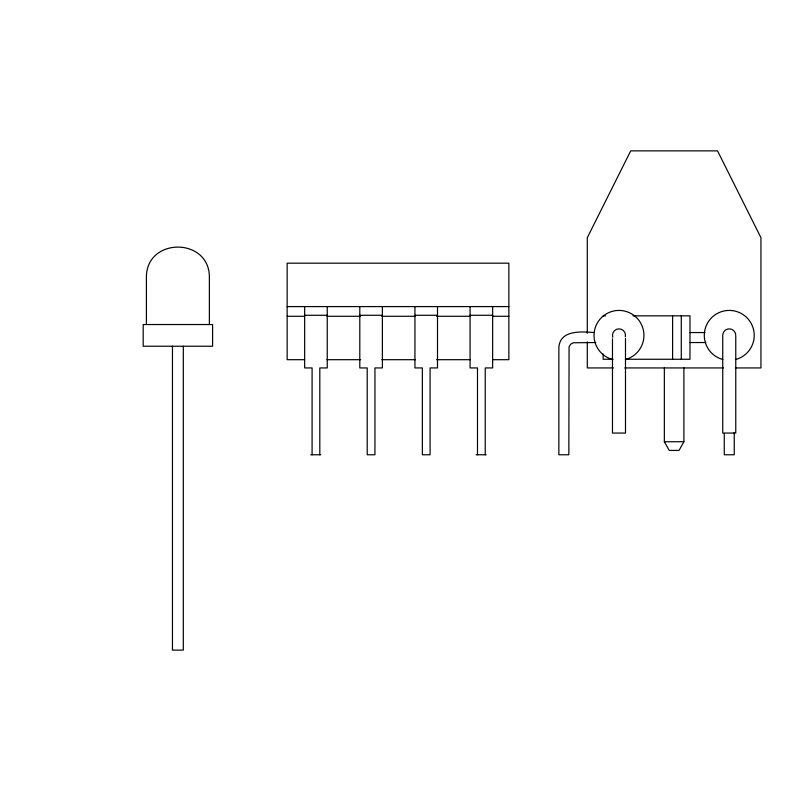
<?xml version="1.0" encoding="UTF-8"?>
<svg xmlns="http://www.w3.org/2000/svg" width="801" height="801" viewBox="0 0 801 801"><rect width="100%" height="100%" fill="white"/><g stroke="black" fill="none" stroke-linecap="round" stroke-linejoin="round"><path stroke-width="1.2" d="M683.894 367.939L683.894 441.741L679.008 450.422L669.236 450.422L664.349 441.741L664.349 367.939M287.148 306.593L508.865 306.593M304.66 315.274L327.239 315.274M359.799 315.274L382.377 315.274M414.938 315.274L437.506 315.274M470.077 315.274L492.645 315.274M605.616 315.844L603.133 315.844L603.133 316.585M632.91 315.844L689.971 315.844L689.971 359.259L625.461 359.259M287.148 316.275L304.58 316.275M327.008 316.275L360.64 316.275M381.807 316.275L415.439 316.275M436.615 316.275L470.247 316.275M492.665 316.275L508.865 316.275M594.382 332.555C581.656 331.614 559.458 329.591 558.858 348.075L558.858 454.768L568.84 454.768L569.08 346.893L570.582 344.29L573.196 342.778L595.804 342.538M689.971 332.555L704.97 332.555M689.971 342.538L705.851 342.538M613.065 359.259L603.133 359.259L603.133 354.052M304.58 359.689L287.148 359.689L287.148 263.179L508.865 263.179L508.865 359.689L492.665 359.689M327.008 359.689L360.64 359.689M381.807 359.689L415.439 359.689M436.615 359.689L470.247 359.689M613.526 367.939L587.293 367.939L587.293 341.887M624.77 367.939L723.473 367.939M735.959 367.939L760.95 367.939L760.95 237.697L717.536 150.868L630.707 150.868L587.293 237.697L587.293 333.206M664.349 441.741L683.894 441.741M310.738 454.768L320.73 454.768M476.154 454.768L486.137 454.768M735.769 336.1L735.769 433.061L722.742 433.061L722.742 336.4M734.247 432.44L734.247 454.768L724.264 454.768L724.264 433.561M681.281 315.844L681.281 359.259M672.6 315.844L672.6 359.259M625.491 338.553L625.491 433.061L612.475 433.061L612.475 338.723M492.645 306.593L492.645 367.939L485.226 367.939L485.226 454.768M477.496 454.768L477.496 367.939L470.077 367.939L470.077 306.593M437.506 306.593L437.506 367.939L430.087 367.939L430.087 454.768L422.357 454.768L422.357 367.939L414.938 367.939L414.938 306.593M382.377 306.593L382.377 367.939L374.948 367.939L374.948 454.768L367.218 454.768L367.218 367.939L359.799 367.939L359.799 306.593M327.239 306.593L327.239 367.939L319.809 367.939L319.809 454.768M312.09 454.768L312.09 367.939L304.66 367.939L304.66 306.593M209.371 324.525L209.371 277.857C210.122 236.856 145.662 236.856 146.413 277.857L146.413 324.525M183.319 346.232L183.319 650.132L172.465 650.132L172.465 346.232M612.525 359.489A24.961 24.961 0 0 1 598.537 321.061A24.961 24.961 0 0 1 639.428 321.061A24.961 24.961 0 0 1 625.441 359.489M612.735 337.221A6.508 6.508 0 0 1 618.813 328.871A6.508 6.508 0 0 1 625.321 336.901M722.792 359.489A24.961 24.961 0 0 1 708.805 321.061A24.961 24.961 0 0 1 749.706 321.061A24.961 24.961 0 0 1 735.718 359.489M722.742 335.549A6.508 6.508 0 0 1 729.09 328.871A6.508 6.508 0 0 1 735.769 335.208M212.595 324.525L143.189 324.525L143.189 346.232L212.595 346.232L212.595 324.525"/></g></svg>
